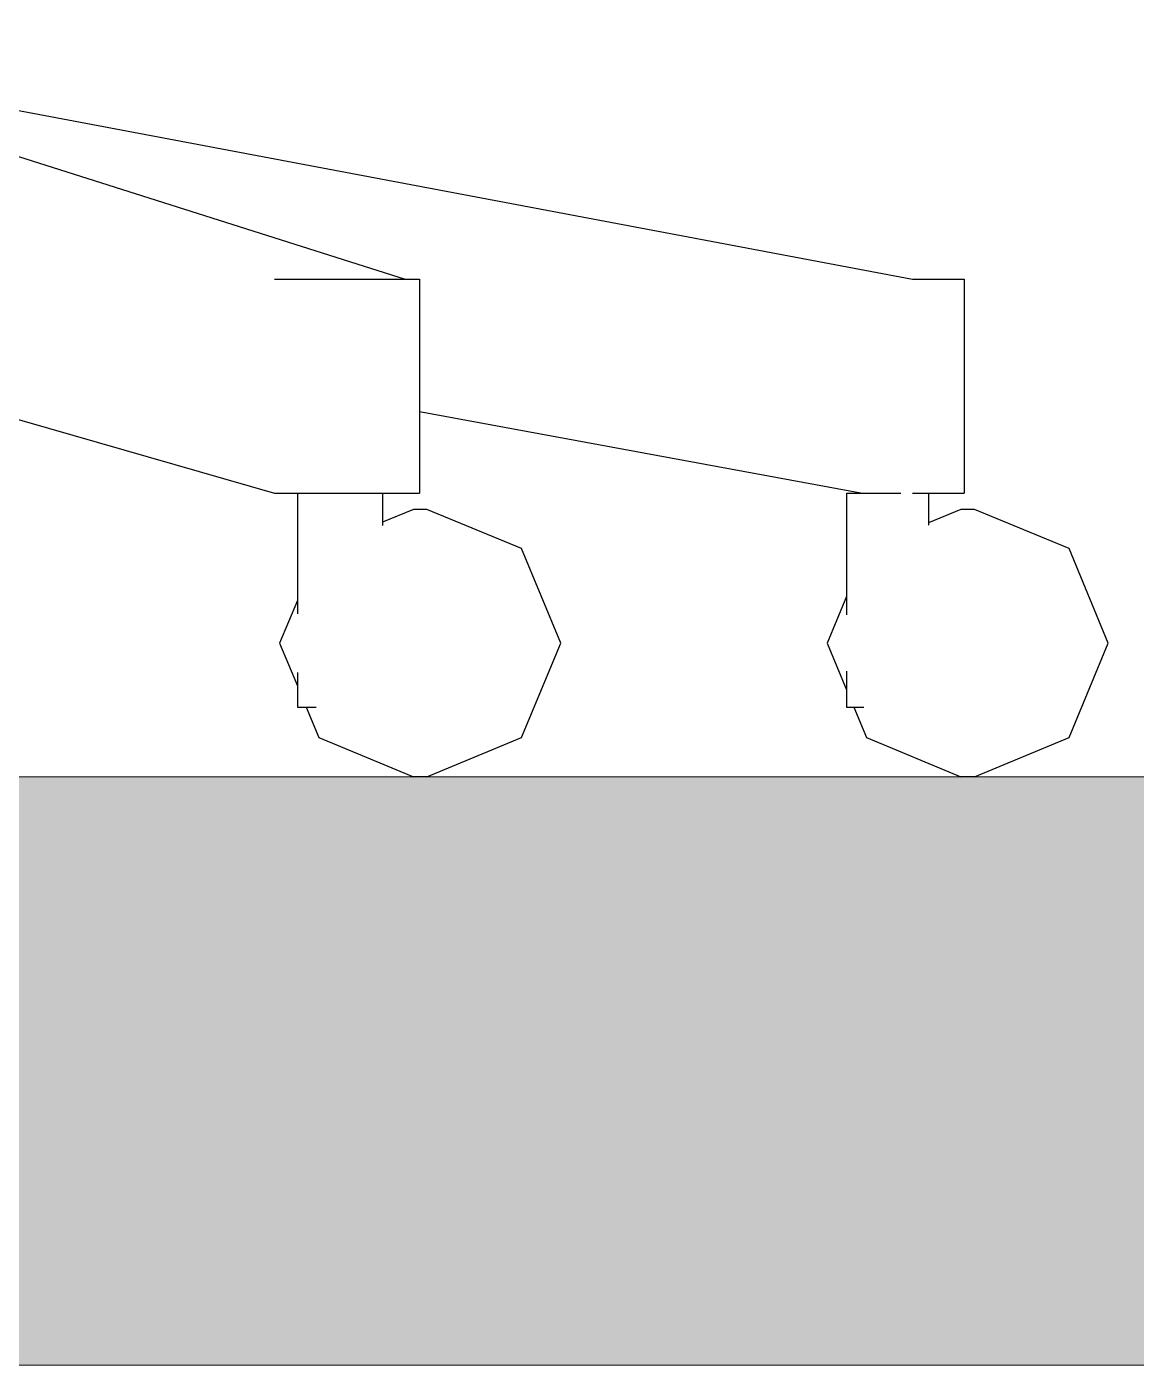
# Model space of a CAD drawing. Header units: millimetres. Extents: x 2336463 to 2579121, y 595385 to 778077.
# Drawn here: x 2525212.6 to 2525420, y 663476.2 to 663726.4 of the extents above; entities that cross this region are included whole.
import ezdxf

# ---------------------------------------------------------------- set-up
doc = ezdxf.new("R2010")
doc.units = ezdxf.units.MM
doc.header["$MEASUREMENT"] = 0
doc.linetypes.add('Wipeout_Contour', pattern=[1000, 0, -1000])
doc.layers.add('1 Планировка_Ном._пера__1', color=7, linetype='Continuous', lineweight=13)
doc.layers.add('Конструктив - Стены Несущие_Ном._пера__1', color=7, linetype='Continuous', lineweight=13)
doc.layers.add('Интерьер - Мебель', color=7, linetype='Continuous')
doc.layers.add('Интерьер - Мебель_Ном._пера__62', color=7, linetype='Continuous', lineweight=25, true_color=0xaaaaaa)

msp = doc.modelspace()

# ---------------------------------------------------------------- hatches: boundary and pattern name
at = {"layer": 'Конструктив - Стены Несущие_Ном._пера__1', "linetype": 'Continuous', "lineweight": 13}
h = msp.add_hatch(dxfattribs=at)
h.set_pattern_fill('AR_CONC', style=0, pattern_type=2)
h.set_pattern_definition([(50, (2086872.01, 585813.69), (-182.18467, 15.939086), [19.05, -209.55]), (355, (2086872.01, 585813.69), (-35.24342, 191.056845), [15.24, -167.640584]), (100.451445, (2086887.2, 585812.36), (146.94125, 175.11775), [16.19001, -178.090245]), (46.1842, (2086872.01, 585864.49), (-271.07904, 42.04233), [28.575, -314.325]), (96.63556, (2086894.6, 585860.98), (237.40413, 247.42612), [24.28502, -267.1356]), (351.18415, (2086872.01, 585864.49), (237.40413, 247.42612), [22.85997, -251.45973]), (21, (2086897.41, 585851.79), (-151.61439, 102.2652), [19.05, -209.55]), (326, (2086897.41, 585851.79), (61.80203, 184.18797), [15.24, -167.64]), (71.451445, (2086910.05, 585843.26), (213.41642, 81.92277), [16.19001, -178.08994]), (37.5, (2086872.015, 585813.686), (3.088603, 84.555039), [0, -165.608, 0, -170.18, 0, -168.275]), (7.5, (2086872.015, 585813.69), (66.819663, 100.180575), [0, -97.028, 0, -161.798, 0, -64.135]), (327.5, (2086815.37, 585813.686), (-135.590595, 5.728744), [0, -63.5, 0, -198.12, 0, -262.89]), (317.5, (2086789.97, 585813.69), (148.12918, 25.42649), [0, -82.55, 0, -131.572, 0, -186.69])])
h.paths.add_polyline_path([(2521493.96, 663476.17), (2527093.96, 663476.17), (2527093.96, 663586.17), (2521493.96, 663586.17)])

# ---------------------------------------------------------------- linework, layer by layer
at = {"layer": '1 Планировка_Ном._пера__1', "color": 7, "linetype": 'Continuous', "lineweight": 13}
msp.add_line((2527093.96, 663476.17), (2521493.96, 663476.17), dxfattribs=at)
at = {"layer": 'Конструктив - Стены Несущие_Ном._пера__1', "color": 7, "linetype": 'Continuous', "lineweight": 13, "flags": 128}
msp.add_lwpolyline([(2521493.96, 663476.17), (2527093.96, 663476.17), (2527093.96, 663586.17), (2521493.96, 663586.17)], close=True, dxfattribs=at)

# ---------------------------------------------------------------- wipeouts: each hides what was drawn before it
at = {"color": 254, "linetype": 'Wipeout_Contour', "lineweight": 0, "ltscale": 10443767.98726843}
msp.add_wipeout([(2525258.94, 663679.17), (2525105.53, 663723.31), (2525105.53, 663683.31), (2525258.94, 663639.17)], dxfattribs=at).dxf.layer = 'Интерьер - Мебель'
at = {"color": 254, "linetype": 'Wipeout_Contour', "lineweight": 0, "ltscale": 7833301.374714458}
msp.add_wipeout([(2525365.86, 663605.91), (2525365.86, 663599.17), (2525369.08, 663599.17)], dxfattribs=at).dxf.layer = 'Интерьер - Мебель'
at = {"color": 254, "linetype": 'Wipeout_Contour', "lineweight": 0, "ltscale": 7833006.008151796}
msp.add_wipeout([(2525266.69, 663599.17), (2525264.64, 663603.75), (2525264.64, 663599.17)], dxfattribs=at).dxf.layer = 'Интерьер - Мебель'

# ---------------------------------------------------------------- next in the draw order: wipeouts: each hides what was drawn before it
at = {"color": 254, "linetype": 'Wipeout_Contour', "lineweight": 0, "ltscale": 18276541.3170255}
msp.add_wipeout([(2525117.81, 663724.28), (2525105.53, 663723.31), (2525258.94, 663679.17), (2525283.37, 663679.17), (2525144.33, 663723.31), (2525128.04, 663724.16), (2525126.88, 663723.88)], dxfattribs=at).dxf.layer = 'Интерьер - Мебель'
at = {"color": 254, "linetype": 'Wipeout_Contour', "lineweight": 0, "ltscale": 10444003.2999896}
msp.add_wipeout([(2525264.64, 663603.75), (2525263.2, 663605.68), (2525263.2, 663599.17), (2525264.64, 663599.17)], dxfattribs=at).dxf.layer = 'Интерьер - Мебель'

# ---------------------------------------------------------------- next in the draw order: wipeouts: each hides what was drawn before it
at = {"color": 254, "linetype": 'Wipeout_Contour', "lineweight": 0, "ltscale": 10444061.3450157}
msp.add_wipeout([(2525258.94, 663679.17), (2525258.94, 663639.17), (2525268.79, 663639.17), (2525268.79, 663679.17)], dxfattribs=at).dxf.layer = 'Интерьер - Мебель'

# ---------------------------------------------------------------- next in the draw order: wipeouts: each hides what was drawn before it
at = {"color": 254, "linetype": 'Wipeout_Contour', "lineweight": 0, "ltscale": 10444102.12989557}
msp.add_wipeout([(2525280.03, 663679.17), (2525268.79, 663679.17), (2525268.79, 663639.17), (2525280.03, 663639.17)], dxfattribs=at).dxf.layer = 'Интерьер - Мебель'

# ---------------------------------------------------------------- next in the draw order: wipeouts: each hides what was drawn before it
at = {"color": 254, "linetype": 'Wipeout_Contour', "lineweight": 0, "ltscale": 10444135.53686729}
msp.add_wipeout([(2525280.03, 663679.17), (2525280.03, 663639.17), (2525286.06, 663639.17), (2525286.06, 663679.17)], dxfattribs=at).dxf.layer = 'Интерьер - Мебель'
at = {"color": 254, "linetype": 'Wipeout_Contour', "lineweight": 0, "ltscale": 13055058.9639837}
msp.add_wipeout([(2525264.64, 663618.59), (2525269.23, 663628.84), (2525269.89, 663629.1), (2525269.89, 663639.17), (2525264.64, 663639.17)], dxfattribs=at).dxf.layer = 'Интерьер - Мебель'

# ---------------------------------------------------------------- next in the draw order: wipeouts: each hides what was drawn before it
at = {"color": 254, "linetype": 'Wipeout_Contour', "lineweight": 0, "ltscale": 10444030.28971743}
msp.add_wipeout([(2525263.2, 663639.17), (2525263.2, 663616.65), (2525264.64, 663618.59), (2525264.64, 663639.17)], dxfattribs=at).dxf.layer = 'Интерьер - Мебель'
at = {"color": 254, "linetype": 'Wipeout_Contour', "lineweight": 0, "ltscale": 10444071.50197184}
msp.add_wipeout([(2525275.89, 663639.17), (2525269.89, 663639.17), (2525269.89, 663629.1), (2525275.89, 663631.61)], dxfattribs=at).dxf.layer = 'Интерьер - Мебель'

# ---------------------------------------------------------------- next in the draw order: wipeouts: each hides what was drawn before it
at = {"color": 254, "linetype": 'Wipeout_Contour', "lineweight": 0, "ltscale": 10444090.33881886}
msp.add_wipeout([(2525275.89, 663631.61), (2525279.11, 663633.15), (2525279.11, 663639.17), (2525275.89, 663639.17)], dxfattribs=at).dxf.layer = 'Интерьер - Мебель'

# ---------------------------------------------------------------- next in the draw order: wipeouts: each hides what was drawn before it
at = {"color": 254, "linetype": 'Wipeout_Contour', "lineweight": 0, "ltscale": 15666284.25128965}
msp.add_wipeout([(2525378.18, 663679.17), (2525144.33, 663723.31), (2525283.37, 663679.17), (2525286.06, 663679.17), (2525286.06, 663656.56), (2525378.18, 663639.17)], dxfattribs=at).dxf.layer = 'Интерьер - Мебель'
at = {"color": 254, "linetype": 'Wipeout_Contour', "lineweight": 0, "ltscale": 10444092.3738948}
msp.add_wipeout([(2525272.17, 663626.72), (2525287.74, 663633.17), (2525287.42, 663636.17), (2525269.73, 663628.84)], dxfattribs=at).dxf.layer = 'Интерьер - Мебель'

# ---------------------------------------------------------------- next in the draw order: linework, layer by layer
at = {"layer": 'Интерьер - Мебель_Ном._пера__62', "color": 253, "linetype": 'Continuous', "lineweight": 25, "true_color": 0xaaaaaa}
for p, q in [((2525135.72, 663726.04), (2525283.37, 663679.17)), ((2525105.53, 663683.31), (2525258.94, 663639.17)), ((2525258.94, 663679.17), (2525268.79, 663679.17)), ((2525268.79, 663679.17), (2525280.03, 663679.17)), ((2525280.03, 663679.17), (2525286.06, 663679.17)), ((2525258.94, 663639.17), (2525268.79, 663639.17)), ((2525268.79, 663639.17), (2525280.03, 663639.17))]:
    msp.add_line(p, q, dxfattribs=at)

# ---------------------------------------------------------------- next in the draw order: wipeouts: each hides what was drawn before it
at = {"color": 254, "linetype": 'Wipeout_Contour', "lineweight": 0, "ltscale": 10444304.40714007}
msp.add_wipeout([(2525378.18, 663639.17), (2525286.06, 663656.56), (2525286.06, 663654.44), (2525368.85, 663639.17)], dxfattribs=at).dxf.layer = 'Интерьер - Мебель'
at = {"color": 254, "linetype": 'Wipeout_Contour', "lineweight": 0, "ltscale": 10444034.95234217}
msp.add_wipeout([(2525265.72, 663611.17), (2525272.17, 663626.72), (2525269.73, 663628.84), (2525262.4, 663611.17)], dxfattribs=at).dxf.layer = 'Интерьер - Мебель'

# ---------------------------------------------------------------- next in the draw order: linework, layer by layer
at = {"layer": 'Интерьер - Мебель_Ном._пера__62', "color": 253, "linetype": 'Continuous', "lineweight": 25, "true_color": 0xaaaaaa}
for p in [(2525286.06, 663679.17), (2525280.03, 663639.17)]:
    msp.add_line(p, (2525286.06, 663639.17), dxfattribs=at)

# ---------------------------------------------------------------- next in the draw order: wipeouts: each hides what was drawn before it
at = {"color": 254, "linetype": 'Wipeout_Contour', "lineweight": 0, "ltscale": 10444520.57207819}
msp.add_wipeout([(2525378.18, 663679.17), (2525378.18, 663639.17), (2525386.96, 663639.17), (2525386.96, 663679.17)], dxfattribs=at).dxf.layer = 'Интерьер - Мебель'
at = {"color": 254, "linetype": 'Wipeout_Contour', "lineweight": 0, "ltscale": 10444433.97857504}
msp.add_wipeout([(2525369.86, 663639.17), (2525365.86, 663639.17), (2525365.86, 663616.42), (2525369.86, 663624.8)], dxfattribs=at).dxf.layer = 'Интерьер - Мебель'
at = {"color": 254, "linetype": 'Wipeout_Contour', "lineweight": 0, "ltscale": 10444018.11990295}
msp.add_wipeout([(2525272.17, 663595.61), (2525265.72, 663611.17), (2525262.4, 663611.17), (2525269.73, 663593.49)], dxfattribs=at).dxf.layer = 'Интерьер - Мебель'

# ---------------------------------------------------------------- next in the draw order: linework, layer by layer
at = {"layer": 'Интерьер - Мебель_Ном._пера__62', "color": 253, "linetype": 'Continuous', "lineweight": 25, "true_color": 0xaaaaaa}
msp.add_line((2525128.04, 663726.39), (2525378.18, 663679.17), dxfattribs=at)

# ---------------------------------------------------------------- next in the draw order: wipeouts: each hides what was drawn before it
at = {"color": 254, "linetype": 'Wipeout_Contour', "lineweight": 0, "ltscale": 10444539.31889013}
msp.add_wipeout([(2525387.87, 663679.17), (2525386.96, 663679.17), (2525386.96, 663639.17), (2525387.87, 663639.17)], dxfattribs=at).dxf.layer = 'Интерьер - Мебель'
at = {"color": 254, "linetype": 'Wipeout_Contour', "lineweight": 0, "ltscale": 10444480.14813855}
msp.add_wipeout([(2525376, 663630.64), (2525380.69, 663632.73), (2525380.69, 663639.17), (2525376, 663639.17)], dxfattribs=at).dxf.layer = 'Интерьер - Мебель'
at = {"color": 254, "linetype": 'Wipeout_Contour', "lineweight": 0, "ltscale": 10444051.63697292}
msp.add_wipeout([(2525287.74, 663589.17), (2525272.17, 663595.61), (2525269.73, 663593.49), (2525287.42, 663586.17)], dxfattribs=at).dxf.layer = 'Интерьер - Мебель'

# ---------------------------------------------------------------- next in the draw order: linework, layer by layer
at = {"layer": 'Интерьер - Мебель_Ном._пера__62', "color": 253, "linetype": 'Continuous', "lineweight": 25, "true_color": 0xaaaaaa}
for p, q in [((2525378.18, 663679.17), (2525386.96, 663679.17)), ((2525386.96, 663679.17), (2525387.87, 663679.17)), ((2525387.87, 663679.17), (2525387.87, 663639.17)), ((2525386.96, 663639.17), (2525387.87, 663639.17))]:
    msp.add_line(p, q, dxfattribs=at)

# ---------------------------------------------------------------- next in the draw order: wipeouts: each hides what was drawn before it
at = {"color": 254, "linetype": 'Wipeout_Contour', "lineweight": 0, "ltscale": 13055569.18153299}
msp.add_wipeout([(2525369.86, 663639.17), (2525369.86, 663624.8), (2525371.57, 663628.84), (2525376, 663630.64), (2525376, 663639.17)], dxfattribs=at).dxf.layer = 'Интерьер - Мебель'
at = {"color": 254, "linetype": 'Wipeout_Contour', "lineweight": 0, "ltscale": 10444490.7507056}
msp.add_wipeout([(2525380.69, 663639.17), (2525380.69, 663632.73), (2525381.17, 663633.19), (2525381.17, 663639.17)], dxfattribs=at).dxf.layer = 'Интерьер - Мебель'
at = {"color": 254, "linetype": 'Wipeout_Contour', "lineweight": 0, "ltscale": 10444116.17394299}
msp.add_wipeout([(2525303.31, 663595.61), (2525287.74, 663589.17), (2525287.42, 663586.17), (2525305.12, 663593.49)], dxfattribs=at).dxf.layer = 'Интерьер - Мебель'

# ---------------------------------------------------------------- next in the draw order: linework, layer by layer
at = {"layer": 'Интерьер - Мебель_Ном._пера__62', "color": 253, "linetype": 'Continuous', "lineweight": 25, "true_color": 0xaaaaaa}
for p, q in [((2525286.06, 663654.44), (2525368.85, 663639.17)), ((2525365.86, 663639.17), (2525369.86, 663639.17)), ((2525369.86, 663639.17), (2525376, 663639.17)), ((2525378.18, 663639.17), (2525386.96, 663639.17))]:
    msp.add_line(p, q, dxfattribs=at)

# ---------------------------------------------------------------- next in the draw order: wipeouts: each hides what was drawn before it
at = {"color": 254, "linetype": 'Wipeout_Contour', "lineweight": 0, "ltscale": 10444488.37285318}
msp.add_wipeout([(2525389.79, 663636.17), (2525372.09, 663628.84), (2525374.53, 663626.72), (2525390.1, 663633.17)], dxfattribs=at).dxf.layer = 'Интерьер - Мебель'
at = {"color": 254, "linetype": 'Wipeout_Contour', "lineweight": 0, "ltscale": 10444173.63347128}
msp.add_wipeout([(2525309.76, 663611.17), (2525303.31, 663595.61), (2525305.12, 663593.49), (2525312.45, 663611.17)], dxfattribs=at).dxf.layer = 'Интерьер - Мебель'

# ---------------------------------------------------------------- next in the draw order: wipeouts: each hides what was drawn before it
at = {"color": 254, "linetype": 'Wipeout_Contour', "lineweight": 0, "ltscale": 10444190.46570181}
msp.add_wipeout([(2525303.31, 663626.72), (2525309.76, 663611.17), (2525312.45, 663611.17), (2525305.12, 663628.84)], dxfattribs=at).dxf.layer = 'Интерьер - Мебель'
at = {"color": 254, "linetype": 'Wipeout_Contour', "lineweight": 0, "ltscale": 10444430.95163468}
msp.add_wipeout([(2525364.76, 663611.17), (2525368.08, 663611.17), (2525374.53, 663626.72), (2525372.09, 663628.84)], dxfattribs=at).dxf.layer = 'Интерьер - Мебель'

# ---------------------------------------------------------------- next in the draw order: wipeouts: each hides what was drawn before it
at = {"color": 254, "linetype": 'Wipeout_Contour', "lineweight": 0, "ltscale": 10444156.91065514}
msp.add_wipeout([(2525287.74, 663633.17), (2525303.31, 663626.72), (2525305.12, 663628.84), (2525287.42, 663636.17)], dxfattribs=at).dxf.layer = 'Интерьер - Мебель'
at = {"color": 254, "linetype": 'Wipeout_Contour', "lineweight": 0, "ltscale": 10444414.11983366}
msp.add_wipeout([(2525368.08, 663611.17), (2525364.76, 663611.17), (2525372.09, 663593.49), (2525374.53, 663595.61)], dxfattribs=at).dxf.layer = 'Интерьер - Мебель'

# ---------------------------------------------------------------- next in the draw order: wipeouts: each hides what was drawn before it
at = {"color": 254, "linetype": 'Wipeout_Contour', "lineweight": 0, "ltscale": 20888169.317603}
msp.add_wipeout([(2525269.23, 663628.84), (2525269.73, 663628.84), (2525287.42, 663636.17), (2525284.91, 663636.17), (2525279.11, 663633.76), (2525279.11, 663633.15), (2525275.89, 663631.61), (2525269.89, 663629.1)], dxfattribs=at).dxf.layer = 'Интерьер - Мебель'
at = {"color": 254, "linetype": 'Wipeout_Contour', "lineweight": 0, "ltscale": 10444447.63747577}
msp.add_wipeout([(2525374.53, 663595.61), (2525372.09, 663593.49), (2525389.79, 663586.17), (2525390.1, 663589.17)], dxfattribs=at).dxf.layer = 'Интерьер - Мебель'

# ---------------------------------------------------------------- next in the draw order: linework, layer by layer
at = {"layer": 'Интерьер - Мебель_Ном._пера__62', "color": 253, "linetype": 'Continuous', "lineweight": 25, "true_color": 0xaaaaaa}
msp.add_line((2525287.42, 663636.17), (2525284.91, 663636.17), dxfattribs=at)

# ---------------------------------------------------------------- next in the draw order: wipeouts: each hides what was drawn before it
at = {"color": 254, "linetype": 'Wipeout_Contour', "lineweight": 0, "ltscale": 18277041.36537244}
msp.add_wipeout([(2525263.2, 663619.16), (2525259.89, 663611.17), (2525262.4, 663611.17), (2525269.73, 663628.84), (2525269.23, 663628.84), (2525264.64, 663618.59), (2525263.2, 663616.65)], dxfattribs=at).dxf.layer = 'Интерьер - Мебель'
at = {"color": 254, "linetype": 'Wipeout_Contour', "lineweight": 0, "ltscale": 10444512.17461484}
msp.add_wipeout([(2525405.67, 663595.61), (2525390.1, 663589.17), (2525389.79, 663586.17), (2525407.48, 663593.49)], dxfattribs=at).dxf.layer = 'Интерьер - Мебель'

# ---------------------------------------------------------------- next in the draw order: linework, layer by layer
at = {"layer": 'Интерьер - Мебель_Ном._пера__62', "color": 253, "linetype": 'Continuous', "lineweight": 25, "true_color": 0xaaaaaa}
msp.add_line((2525263.2, 663639.17), (2525263.2, 663616.65), dxfattribs=at)

# ---------------------------------------------------------------- next in the draw order: wipeouts: each hides what was drawn before it
at = {"color": 254, "linetype": 'Wipeout_Contour', "lineweight": 0, "ltscale": 23499014.76264922}
msp.add_wipeout([(2525259.89, 663611.17), (2525263.2, 663603.17), (2525263.2, 663605.68), (2525264.64, 663603.75), (2525266.69, 663599.17), (2525264.86, 663599.17), (2525267.22, 663593.49), (2525269.73, 663593.49), (2525262.4, 663611.17)], dxfattribs=at).dxf.layer = 'Интерьер - Мебель'
at = {"color": 254, "linetype": 'Wipeout_Contour', "lineweight": 0, "ltscale": 10444569.63381541}
msp.add_wipeout([(2525412.12, 663611.17), (2525405.67, 663595.61), (2525407.48, 663593.49), (2525414.81, 663611.17)], dxfattribs=at).dxf.layer = 'Интерьер - Мебель'

# ---------------------------------------------------------------- next in the draw order: linework, layer by layer
at = {"layer": 'Интерьер - Мебель_Ном._пера__62', "color": 253, "linetype": 'Continuous', "lineweight": 25, "true_color": 0xaaaaaa}
for p, q in [((2525263.2, 663619.16), (2525259.89, 663611.17)), ((2525259.89, 663611.17), (2525263.2, 663603.17)), ((2525263.2, 663605.68), (2525263.2, 663599.17))]:
    msp.add_line(p, q, dxfattribs=at)

# ---------------------------------------------------------------- next in the draw order: wipeouts: each hides what was drawn before it
at = {"color": 254, "linetype": 'Wipeout_Contour', "lineweight": 0, "ltscale": 10444586.46540783}
msp.add_wipeout([(2525405.67, 663626.72), (2525412.12, 663611.17), (2525414.81, 663611.17), (2525407.48, 663628.84)], dxfattribs=at).dxf.layer = 'Интерьер - Мебель'
at = {"color": 254, "linetype": 'Wipeout_Contour', "lineweight": 0, "ltscale": 10444042.89721884}
msp.add_wipeout([(2525269.73, 663593.49), (2525267.22, 663593.49), (2525284.91, 663586.17), (2525287.42, 663586.17)], dxfattribs=at).dxf.layer = 'Интерьер - Мебель'

# ---------------------------------------------------------------- next in the draw order: linework, layer by layer
at = {"layer": 'Интерьер - Мебель_Ном._пера__62', "color": 253, "linetype": 'Continuous', "lineweight": 25, "true_color": 0xaaaaaa}
msp.add_line((2525287.42, 663586.17), (2525284.91, 663586.17), dxfattribs=at)

# ---------------------------------------------------------------- next in the draw order: wipeouts: each hides what was drawn before it
at = {"color": 254, "linetype": 'Wipeout_Contour', "lineweight": 0, "ltscale": 10444552.90978247}
msp.add_wipeout([(2525390.1, 663633.17), (2525405.67, 663626.72), (2525407.48, 663628.84), (2525389.79, 663636.17)], dxfattribs=at).dxf.layer = 'Интерьер - Мебель'
at = {"color": 254, "linetype": 'Wipeout_Contour', "lineweight": 0, "ltscale": 20888209.79656504}
msp.add_wipeout([(2525272.17, 663626.72), (2525265.72, 663611.17), (2525272.17, 663595.61), (2525287.74, 663589.17), (2525303.31, 663595.61), (2525309.76, 663611.17), (2525303.31, 663626.72), (2525287.74, 663633.17)], dxfattribs=at).dxf.layer = 'Интерьер - Мебель'

# ---------------------------------------------------------------- next in the draw order: linework, layer by layer
at = {"layer": 'Интерьер - Мебель_Ном._пера__62', "color": 253, "linetype": 'Continuous', "lineweight": 25, "true_color": 0xaaaaaa}
for p, q in [((2525279.11, 663639.17), (2525279.11, 663633.15)), ((2525284.91, 663636.17), (2525279.11, 663633.76)), ((2525305.12, 663628.84), (2525287.42, 663636.17)), ((2525312.45, 663611.17), (2525305.12, 663628.84)), ((2525305.12, 663593.49), (2525312.45, 663611.17)), ((2525263.2, 663599.17), (2525264.64, 663599.17)), ((2525264.64, 663599.17), (2525266.69, 663599.17)), ((2525264.86, 663599.17), (2525267.22, 663593.49)), ((2525267.22, 663593.49), (2525284.91, 663586.17)), ((2525287.42, 663586.17), (2525305.12, 663593.49))]:
    msp.add_line(p, q, dxfattribs=at)

# ---------------------------------------------------------------- next in the draw order: wipeouts: each hides what was drawn before it
at = {"color": 254, "linetype": 'Wipeout_Contour', "lineweight": 0, "ltscale": 20888967.15086823}
msp.add_wipeout([(2525371.57, 663628.84), (2525372.09, 663628.84), (2525389.79, 663636.17), (2525387.27, 663636.17), (2525381.17, 663633.64), (2525381.17, 663633.19), (2525380.69, 663632.73), (2525376, 663630.64)], dxfattribs=at).dxf.layer = 'Интерьер - Мебель'

# ---------------------------------------------------------------- next in the draw order: linework, layer by layer
at = {"layer": 'Интерьер - Мебель_Ном._пера__62', "color": 253, "linetype": 'Continuous', "lineweight": 25, "true_color": 0xaaaaaa}
msp.add_line((2525389.79, 663636.17), (2525387.27, 663636.17), dxfattribs=at)

# ---------------------------------------------------------------- next in the draw order: wipeouts: each hides what was drawn before it
at = {"color": 254, "linetype": 'Wipeout_Contour', "lineweight": 0, "ltscale": 18277739.13432429}
msp.add_wipeout([(2525362.25, 663611.17), (2525364.76, 663611.17), (2525372.09, 663628.84), (2525371.57, 663628.84), (2525369.86, 663624.8), (2525365.86, 663616.42), (2525365.86, 663619.87)], dxfattribs=at).dxf.layer = 'Интерьер - Мебель'

# ---------------------------------------------------------------- next in the draw order: linework, layer by layer
at = {"layer": 'Интерьер - Мебель_Ном._пера__62', "color": 253, "linetype": 'Continuous', "lineweight": 25, "true_color": 0xaaaaaa}
msp.add_line((2525365.86, 663639.17), (2525365.86, 663616.42), dxfattribs=at)

# ---------------------------------------------------------------- next in the draw order: wipeouts: each hides what was drawn before it
at = {"color": 254, "linetype": 'Wipeout_Contour', "lineweight": 0, "ltscale": 20888805.13575075}
msp.add_wipeout([(2525364.76, 663611.17), (2525362.25, 663611.17), (2525365.86, 663602.46), (2525365.86, 663605.91), (2525369.08, 663599.17), (2525367.22, 663599.17), (2525369.58, 663593.49), (2525372.09, 663593.49)], dxfattribs=at).dxf.layer = 'Интерьер - Мебель'

# ---------------------------------------------------------------- next in the draw order: linework, layer by layer
at = {"layer": 'Интерьер - Мебель_Ном._пера__62', "color": 253, "linetype": 'Continuous', "lineweight": 25, "true_color": 0xaaaaaa}
for p, q in [((2525365.86, 663619.87), (2525362.25, 663611.17)), ((2525362.25, 663611.17), (2525365.86, 663602.46)), ((2525365.86, 663605.91), (2525365.86, 663599.17))]:
    msp.add_line(p, q, dxfattribs=at)

# ---------------------------------------------------------------- next in the draw order: wipeouts: each hides what was drawn before it
at = {"color": 254, "linetype": 'Wipeout_Contour', "lineweight": 0, "ltscale": 10444438.89775249}
msp.add_wipeout([(2525389.79, 663586.17), (2525372.09, 663593.49), (2525369.58, 663593.49), (2525387.27, 663586.17)], dxfattribs=at).dxf.layer = 'Интерьер - Мебель'

# ---------------------------------------------------------------- next in the draw order: linework, layer by layer
at = {"layer": 'Интерьер - Мебель_Ном._пера__62', "color": 253, "linetype": 'Continuous', "lineweight": 25, "true_color": 0xaaaaaa}
msp.add_line((2525389.79, 663586.17), (2525387.27, 663586.17), dxfattribs=at)

# ---------------------------------------------------------------- next in the draw order: wipeouts: each hides what was drawn before it
at = {"color": 254, "linetype": 'Wipeout_Contour', "lineweight": 0, "ltscale": 20889001.79618013}
msp.add_wipeout([(2525374.53, 663626.72), (2525368.08, 663611.17), (2525374.53, 663595.61), (2525390.1, 663589.17), (2525405.67, 663595.61), (2525412.12, 663611.17), (2525405.67, 663626.72), (2525390.1, 663633.17)], dxfattribs=at).dxf.layer = 'Интерьер - Мебель'

# ---------------------------------------------------------------- next in the draw order: linework, layer by layer
at = {"layer": 'Интерьер - Мебель_Ном._пера__62', "color": 253, "linetype": 'Continuous', "lineweight": 25, "true_color": 0xaaaaaa}
for p, q in [((2525381.17, 663639.17), (2525381.17, 663633.19)), ((2525387.27, 663636.17), (2525381.17, 663633.64)), ((2525407.48, 663628.84), (2525389.79, 663636.17)), ((2525414.81, 663611.17), (2525407.48, 663628.84)), ((2525407.48, 663593.49), (2525414.81, 663611.17)), ((2525365.86, 663599.17), (2525369.08, 663599.17)), ((2525367.22, 663599.17), (2525369.58, 663593.49)), ((2525369.58, 663593.49), (2525387.27, 663586.17)), ((2525389.79, 663586.17), (2525407.48, 663593.49))]:
    msp.add_line(p, q, dxfattribs=at)

doc.saveas('drawing.dxf')
